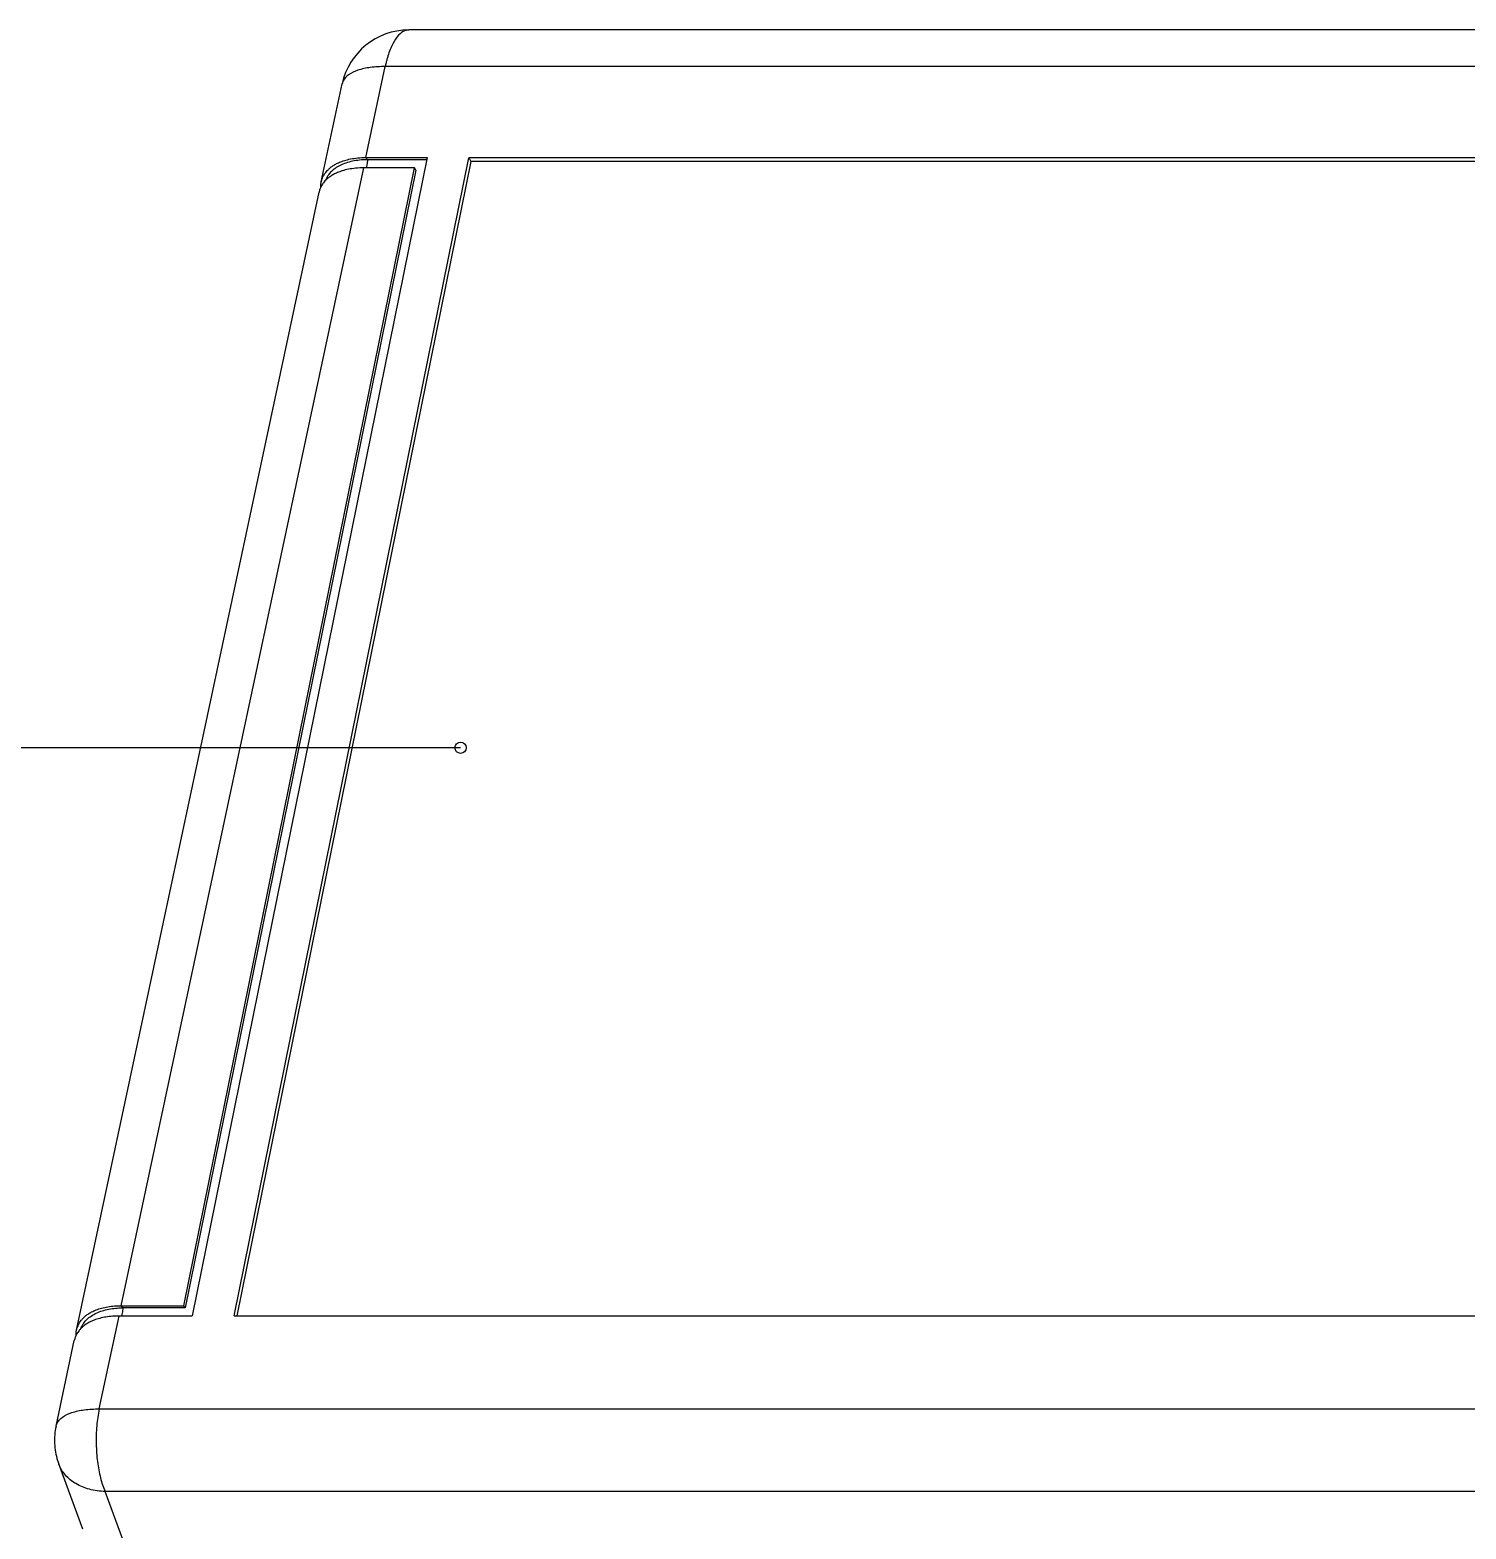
# Model space of a CAD drawing. Header units: inches. Extents: x 4741 to 5418, y 792 to 1263.
# Drawn here: x 4829 to 4955.4, y 867.1 to 999.1 of the extents above; entities that cross this region are included whole.
import ezdxf

# ---------------------------------------------------------------- set-up
doc = ezdxf.new("R2010")
doc.units = ezdxf.units.IN
doc.header["$MEASUREMENT"] = 0
doc.layers.add('from', color=7, linetype='Continuous', lineweight=13)
doc.dimstyles.get("Standard").update_dxf_attribs({"dimtxt": 0.18, "dimasz": 0.18, "dimexe": 0.18, "dimexo": 0.0625, "dimgap": 0.09, "dimtad": 0, "dimzin": 0, "dimdsep": 46, "dimtxsty": 'Standard', "dimcen": 0.09, "dimadec": 0, "dimazin": 0, "dimtfac": 1, "dimtofl": 0, "dimtmove": 0, "dimatfit": 3, "dimfxl": 1, "dimtolj": 1, "dimtzin": 0, "dimarcsym": 0})

msp = doc.modelspace()

# ---------------------------------------------------------------- linework, layer by layer
at = {"color": 7, "linetype": 'Continuous'}
for p, q in [((5032.329, 999.079), (4862.357, 999.079)), ((4858.583, 987.842), (4860.285, 995.85)), ((5030.257, 995.85), (4860.285, 995.85)), ((4854.649, 985.695), (4856.489, 994.329)), ((4863.975, 987.841), (4843.29, 885.82)), ((4846.977, 885.832), (4867.657, 987.829)), ((4858.583, 987.842), (4863.976, 987.842)), ((4863.937, 987.65), (4858.765, 987.65)), ((5019.63, 987.829), (4867.66, 987.829)), ((4837.038, 886.727), (4858.393, 986.935)), ((4842.553, 886.726), (4862.871, 986.936)), ((4862.973, 986.746), (4842.655, 886.536)), ((4867.826, 987.502), (4847.212, 885.832)), ((4862.87, 986.934), (4858.393, 986.934)), ((4862.974, 986.747), (4862.87, 986.934)), ((5019.565, 987.5), (4867.818, 987.5)), ((4833.104, 884.58), (4854.455, 984.782)), ((4837.038, 886.727), (4842.553, 886.727)), ((4842.655, 886.535), (4837.22, 886.535)), ((4842.655, 886.536), (4842.553, 886.726)), ((4835.096, 877.633), (4836.848, 885.819)), ((4843.29, 885.819), (4836.848, 885.819)), ((4846.979, 885.832), (4998.949, 885.832)), ((4831.3, 876.112), (4832.91, 883.667)), ((4835.096, 877.633), (5007.507, 877.633)), ((4833.648, 867.059), (4831.538, 872.788)), ((5008.034, 870.363), (4835.622, 870.363)), ((4837.707, 864.711), (4835.622, 870.363))]:
    msp.add_line(p, q, dxfattribs=at)
for centre, radius, start, end in [((4862.357, 993.079), 6, 90, 167.97164), ((4856.445, 984.358), 2.035, 160.04708, 167.9993), ((4856.445, 984.358), 2.035, 156.61446, 160.03491), ((4856.627, 985.274), 2.022, 165.92304, 167.99171), ((4834.904, 883.242), 2.04, 160.16732, 167.99132), ((4834.902, 883.242), 2.037, 155.92541, 160.14805)]:
    msp.add_arc(centre, radius, start, end, dxfattribs=at)
for points, start_tangent, end_tangent in [([(4862.357, 999.074), (4862.029, 999.019), (4861.461, 998.619), (4860.949, 997.866), (4860.527, 996.809)], (-0.9999874, -0.0050207), (-0.2952474, -0.9554208)), ([(4860.527, 996.809), (4860.438, 996.502), (4860.358, 996.182), (4860.285, 995.85)], (-0.2952474, -0.9554208), (-0.1987122, -0.9800579)), ([(4860.285, 995.85), (4858.969, 995.775), (4857.87, 995.528), (4857.056, 995.124), (4856.581, 994.591), (4856.492, 994.329)], (-0.999954, 0.009587), (-0.2042331, -0.9789223)), ([(4854.666, 985.766), (4854.693, 985.863), (4854.728, 985.968), (4854.773, 986.081), (4854.83, 986.201), (4854.902, 986.33), (4854.993, 986.467), (4855.107, 986.612), (4855.249, 986.766), (4855.426, 986.927), (4855.647, 987.093), (4855.923, 987.261), (4856.266, 987.426), (4856.693, 987.582), (4857.229, 987.717), (4857.87, 987.81), (4858.583, 987.843)], (0.2432413, 0.9699658), (0.9999997, 0.0007569)), ([(4858.688, 987.65), (4858.02, 987.613), (4857.397, 987.517), (4856.823, 987.361), (4856.308, 987.149), (4855.874, 986.89), (4855.541, 986.611), (4855.303, 986.335), (4855.139, 986.07), (4855.036, 985.837)], (-0.9999573, -0.0092458), (-0.3442742, -0.9388691)), ([(4858.583, 987.842), (4858.617, 987.778), (4858.653, 987.714), (4858.688, 987.65)], (0.4344538, -0.9006941), (0.4343933, -0.9007233)), ([(4858.753, 987.65), (4858.662, 987.198), (4858.609, 986.934)], (-0.2083959, -0.9780446), (-0.1988331, -0.9800334)), ([(4858.688, 987.65), (4858.711, 987.65), (4858.735, 987.65), (4858.765, 987.65)], (0.9999573, 0.0092461), (1, 0.0002024)), ([(4867.657, 987.829), (4867.713, 987.72), (4867.77, 987.611), (4867.826, 987.502)], (0.4510321, -0.8925078), (0.4510321, -0.8925078)), ([(4858.391, 986.934), (4857.68, 986.902), (4857.037, 986.809), (4856.5, 986.673), (4856.072, 986.517), (4855.728, 986.351), (4855.452, 986.183), (4855.231, 986.016)], (-0.9999997, 0.0007199), (-0.769396, -0.6387721)), ([(4854.797, 985.554), (4854.706, 985.416), (4854.634, 985.286), (4854.577, 985.165)], (-0.5807902, -0.8140533), (-0.3968861, -0.9178679)), ([(4854.605, 985.224), (4854.604, 985.262), (4854.605, 985.317), (4854.607, 985.378), (4854.612, 985.443), (4854.619, 985.515), (4854.63, 985.592), (4854.645, 985.676), (4854.649, 985.695)], (-0.0180464, 0.9998372), (0.2080687, 0.9781142)), ([(4855.231, 986.016), (4855.054, 985.855), (4854.911, 985.701), (4854.797, 985.554)], (-0.769396, -0.6387721), (-0.5807902, -0.8140533)), ([(4833.104, 884.58), (4833.107, 884.591), (4833.137, 884.711), (4833.178, 884.84), (4833.234, 884.978), (4833.306, 885.126), (4833.4, 885.282), (4833.521, 885.447), (4833.675, 885.621), (4833.87, 885.802), (4834.119, 885.989), (4834.434, 886.176), (4834.829, 886.355), (4835.311, 886.514), (4835.862, 886.634), (4836.45, 886.705), (4837.04, 886.727)], (0.2081683, 0.978093), (0.9999997, -0.0007798)), ([(4833.495, 884.734), (4833.561, 884.889), (4833.746, 885.203), (4834.021, 885.52), (4834.391, 885.817), (4834.846, 886.073), (4835.367, 886.275), (4835.935, 886.418), (4836.533, 886.503), (4837.142, 886.535)], (0.3504341, 0.9365874), (0.9999573, 0.009239)), ([(4837.038, 886.727), (4837.072, 886.663), (4837.108, 886.599), (4837.142, 886.535)], (0.4534857, -0.8912635), (0.4535327, -0.8912396)), ([(4837.208, 886.535), (4837.117, 886.083), (4837.064, 885.819)], (-0.2083959, -0.9780446), (-0.1988331, -0.9800334)), ([(4837.142, 886.535), (4837.166, 886.535), (4837.189, 886.535), (4837.22, 886.535)], (0.9999573, 0.0092461), (1, 0.0002024)), ([(4833.335, 884.547), (4833.212, 884.38), (4833.116, 884.221), (4833.042, 884.073)], (-0.6285915, -0.7777356), (-0.4078785, -0.9130362)), ([(4833.059, 884.108), (4833.059, 884.113), (4833.06, 884.194), (4833.063, 884.282), (4833.072, 884.377), (4833.086, 884.479), (4833.104, 884.58)], (-0.0175244, 0.9998464), (0.2081683, 0.978093)), ([(4833.69, 884.904), (4833.491, 884.722), (4833.335, 884.547)], (-0.7706049, -0.6373132), (-0.6285915, -0.7777356)), ([(4836.848, 885.819), (4836.279, 885.799), (4835.697, 885.731), (4835.146, 885.613), (4834.659, 885.456), (4834.26, 885.277), (4833.942, 885.091), (4833.69, 884.904)], (-0.9999995, 0.0009626), (-0.7706049, -0.6373132)), ([(4831.303, 876.111), (4831.392, 876.373), (4831.867, 876.907), (4832.681, 877.31), (4833.78, 877.557), (4835.096, 877.633)], (0.2042331, 0.9789223), (0.999954, -0.009587)), ([(4835.096, 877.633), (4834.885, 876.139), (4834.835, 874.556), (4834.948, 872.994), (4835.217, 871.563), (4835.622, 870.363)], (-0.1987122, -0.9800579), (0.4036456, -0.9149154)), ([(4831.3, 876.112), (4831.174, 874.597), (4831.432, 873.102), (4831.539, 872.786)], (-0.2083959, -0.9780446), (0.3462746, -0.9381332)), ([(4835.622, 870.363), (4834.234, 870.567), (4833.042, 871.059), (4832.127, 871.806), (4831.549, 872.758), (4831.539, 872.786)], (-0.9993166, 0.0369629), (-0.3461516, 0.9381786))]:
    msp.add_spline(points, degree=3, dxfattribs=dict(at, start_tangent=start_tangent, end_tangent=end_tangent))

# ---------------------------------------------------------------- leaders
at = {"layer": 'from', "color": 4}
msp.add_leader([(4866.924, 935.864), (4794.891, 935.864)], dimstyle='Standard', override={"dimasz": 2, "dimldrblk": 'Small'}, dxfattribs=at)

doc.saveas('drawing.dxf')
